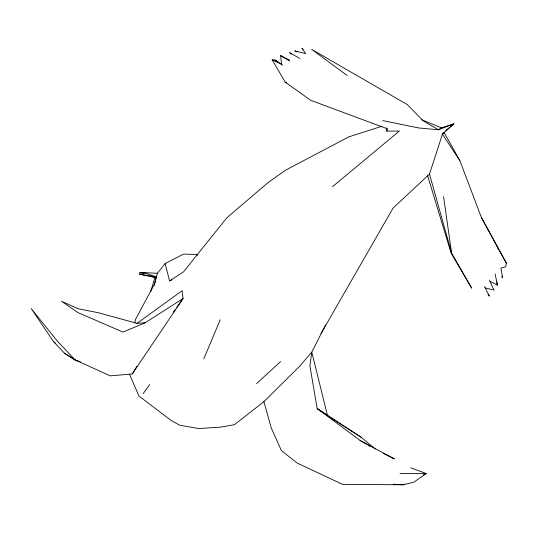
<?xml version="1.0" encoding="UTF-8"?>
<svg xmlns="http://www.w3.org/2000/svg" width="533" height="533" viewBox="0 0 533 533"><rect width="100%" height="100%" fill="white"/><g stroke="black" fill="none" stroke-linecap="round" stroke-linejoin="round"><path stroke-width="0.8" d="M332.525 186.683L399.357 131.065L386.705 131.125L386.785 127.82M134.829 322.951L135.375 319.673L154.643 283.749L157.368 273.262L165.09 263.602L183.605 254.068L196.257 254.481L197.676 255.207M157.368 273.262L139.992 272.443L139.646 274.282L154.89 277.426L156.236 276.814L154.19 285.575M443.849 132.097L459.839 160.56L481.379 217.477L506.35 263.169L505.644 266.853L500.96 268.052L502.612 277.933L501.62 276.6M150.706 291.638L154.89 277.426L151.752 276.374M321.046 333.525L393.054 208.097L429.491 174.091L442.43 134.196L443.296 132.89M386.705 131.125L387.498 128.866L310.852 100.371L285.242 82.169L272.183 59.876L275.108 59.956L282.79 65.286M203.879 358.676L220.242 319.76M325.67 324.777L311.792 352.14L299.533 366.338L263.915 401.662L234.447 424.661L220.575 427.153L198.542 428.545L179.634 425.167L171.026 420.41L138.9 395.979L129.472 374.106M75.16 359.922L57.304 341.08L31.24 308.647L53.527 341.586L64.44 353.226L75.16 359.922L110.251 375.858L132.257 373.986L136.948 366.171M132.257 373.986L183.026 298.58L182.139 290.725L137.014 323.338L98.172 312.684L78.111 308.747L61.515 301.252L78.045 312.658L122.95 332.079L145.109 322.785L183.026 298.58L176.783 307.314M173.425 312.025L175.344 309.333M143.19 393.62L149.713 384.526M256.566 383.633L280.591 361.541M445.635 130.658L453.889 123.823L441.451 127.827L438.406 129.779L418.731 127.947L382.727 120.611M165.09 263.602L169.614 280.904L183.519 271.87L226.838 217.784L268.339 182.366L285.635 170.127L348.782 136.881L382.034 126.208M404.567 484.057L403.068 484.783L342.612 484.357L297.314 463.137L281.444 450.678L271.27 427.972L263.915 401.662M423.229 474.983L426.213 473.531L410.83 467.861M169.614 280.904L171.893 279.898M144.816 272.989L139.646 274.282L156.236 276.814L144.816 272.989L139.992 272.443M137.014 323.338L145.109 322.785M400.063 473.444L426.213 473.531L413.788 482.212L403.068 484.783L393.214 484.211M484.31 286.634L485.263 287.973L493.911 290.065L489.401 280.038M64.44 353.226L75.619 360.308L80.356 361.787M299.759 58.443L289.572 52.594L291.265 54.306M421.969 119.858L441.451 127.827M285.242 82.169L286.754 82.815M272.183 59.876L281.524 64.22L280.658 55.632L289.486 60.076M383.234 453.416L394.427 458.946L360.041 440.411L317.162 408.511L309.873 365.658L311.792 352.14L327.522 415.647L329.621 416.999M490.28 281.431L497.502 285.135L495.104 274.055M297.001 51.981L294.809 50.842L305.749 53.653L301.858 48.217L303.21 49.176M360.041 440.411L366.484 444.202M367.917 445.042L370.069 446.308M280.658 55.632L289.639 61.035M331.026 417.899L361.147 437.253L375.285 449.072M361.147 437.253L317.162 408.511L325.576 414.308M347.176 75.519L311.738 49.409L407.259 104.568L423.169 120.804L438.406 129.779L453.889 123.823L442.43 134.196L459.839 160.56M275.108 59.956L278.319 62.588M53.527 341.586L55.419 343.192M74.36 359.242L75.619 360.308M488.021 294.109L489.407 296.148L485.263 287.973M429.491 174.091L451.571 253.035L471.652 288.14L451.165 253.268L427.573 175.564M481.379 217.477L506.35 263.169M496.769 245.46L498.355 249.277M496.589 282.057L497.502 285.135M443.589 196.71L451.571 253.035"/></g></svg>
